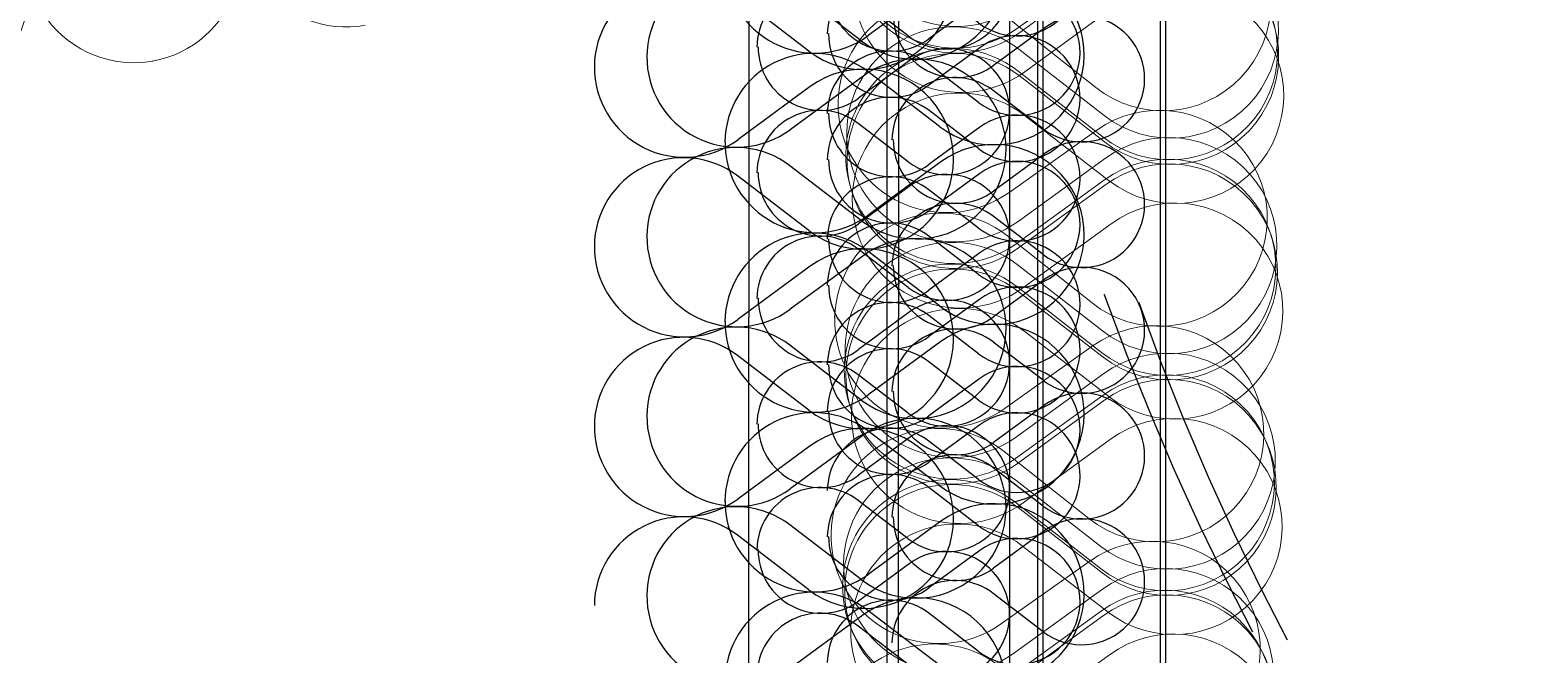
# Model space of a CAD drawing. Header units: metres. Extents: x -305 to 25519, y -357 to 67939.
# Drawn here: x 63.39 to 104.83, y -20.39 to -3 of the extents above; entities that cross this region are included whole.
import ezdxf

# ---------------------------------------------------------------- set-up
doc = ezdxf.new("R2010")
doc.units = ezdxf.units.M
doc.linetypes.add('PROJECTION', pattern=[0.3, 0.12, -0.18])
for name, color, linetype in [('020_cloi', 5, 'Continuous'), ('030_menuiserie', 1, 'Continuous'), ('070_trait-fin', 4, 'Continuous'), ('097_traits-fins-005', 4, 'Continuous')]:
    doc.layers.add(name, color=color, linetype=linetype)
doc.layers.add('020_cloisons', color=5, linetype='Continuous', lineweight=5)

# ---------------------------------------------------------------- blocks, each defined once
blk = doc.blocks.new('*U41')
at = {"layer": '070_trait-fin', "linetype": 'Continuous'}
for p, q in [((-1.388, 0.725), (-0.349, -0.689)), ((1.42, 0.696), (0.353, -0.696))]:
    blk.add_line(p, q, dxfattribs=at)
for centre, start, end in [((0.027, 1.763), 322.5484, 216.2881), ((-1.763, -1.728), 269.4183, 36.2881), ((1.746, -1.763), 142.5484, 269.4183)]:
    blk.add_arc(centre, 1.755, start, end, dxfattribs=at)
blk = doc.blocks.new('*U42')
at = {"layer": '020_cloi', "color": 0, "linetype": 'ByBlock', "lineweight": -2, "transparency": 16777216}
for p in [(21, 0), (24.5, 0), (28, 0), (31.5, 0), (35, 0), (38.5, 0)]:
    blk.add_blockref('*U41', p, dxfattribs=at)
blk = doc.blocks.new('*U63')
at = {"layer": '070_trait-fin', "linetype": 'Continuous'}
for p, q in [((-1.388, 0.725), (-0.349, -0.689)), ((1.42, 0.696), (0.353, -0.696))]:
    blk.add_line(p, q, dxfattribs=at)
for centre, start, end in [((0.027, 1.763), 322.5484, 216.2881), ((-1.763, -1.728), 269.4183, 36.2881), ((1.746, -1.763), 142.5484, 269.4183)]:
    blk.add_arc(centre, 1.755, start, end, dxfattribs=at)
blk = doc.blocks.new('*U40')
at = {"layer": '020_cloi', "color": 0, "linetype": 'ByBlock', "lineweight": -2, "transparency": 16777216}
for p in [(0, 0), (3.5, 0), (7, 0), (10.5, 0), (14, 0), (17.5, 0), (21, 0), (24.5, 0), (28, 0), (31.5, 0), (35, 0)]:
    blk.add_blockref('*U63', p, dxfattribs=at)
blk = doc.blocks.new('*U75')
blk.add_lwpolyline([(0.065, -0.00892), (0.035, -0.00892), (0.035, 0.62983), (0.065, 0.62983)], close=True)
at = {"linetype": 'PROJECTION', "ltscale": 0.75}
blk.add_arc((0.03522, -0.00842), 0.63853, 359.95495, 88.30014, dxfattribs=at)
blk = doc.blocks.new('*U71')
at = {"layer": '097_traits-fins-005', "linetype": 'Continuous'}
for p, q in [((-1.982, 1.01), (-0.499, -1.01)), ((2.028, 0.969), (0.504, -1.02))]:
    blk.add_line(p, q, dxfattribs=at)
for centre, radius, start, end in [((0.038, 2.494), 2.506, 322.5484, 216.2881), ((-2.519, -2.494), 2.506, 269.4183, 36.2881), ((2.476, -2.521), 2.479, 142.7235, 269.8189)]:
    blk.add_arc(centre, radius, start, end, dxfattribs=at)
blk = doc.blocks.new('*U72')
at = {"layer": '020_cloi', "color": 0, "linetype": 'ByBlock', "lineweight": -2, "transparency": 16777216}
for p in [(0, 0), (5, 0), (10, 0), (15, 0), (20, 0), (25, 0), (30, 0)]:
    blk.add_blockref('*U71', p, dxfattribs=at)
blk = doc.blocks.new('*U77')
at = {"linetype": 'PROJECTION', "ltscale": 0.75}
blk.add_arc((0.67353, -0.00842), 0.63853, 91.69986, 180.04505, dxfattribs=at)
blk = doc.blocks.new('*U172')
at = {"layer": '097_traits-fins-005', "linetype": 'Continuous'}
for p, q in [((-1.982, 1.01), (-0.499, -1.01)), ((2.028, 0.969), (0.504, -1.02))]:
    blk.add_line(p, q, dxfattribs=at)
for centre, radius, start, end in [((0.038, 2.494), 2.506, 322.5484, 216.2881), ((-2.519, -2.494), 2.506, 269.4183, 36.2881), ((2.476, -2.521), 2.479, 142.7235, 269.8189)]:
    blk.add_arc(centre, radius, start, end, dxfattribs=at)
blk = doc.blocks.new('*U173')
at = {"layer": '020_cloi', "color": 0, "linetype": 'ByBlock', "lineweight": -2, "transparency": 16777216}
for p in [(10, 0), (15, 0), (20, 0), (25, 0)]:
    blk.add_blockref('*U172', p, dxfattribs=at)
blk = doc.blocks.new('*U181')
blk.add_lwpolyline([(0.065, -0.00892), (0.035, -0.00892), (0.035, 0.71733), (0.065, 0.71733)], close=True)
at = {"linetype": 'PROJECTION', "ltscale": 0.75}
blk.add_arc((0.03525, -0.00835), 0.726, 359.95495, 88.30014, dxfattribs=at)
blk = doc.blocks.new('*U190')
blk.add_lwpolyline([(0.065, 0.07855), (0.035, 0.07855), (0.035, 0.89206), (0.065, 0.89206)], close=True)
at = {"linetype": 'PROJECTION', "ltscale": 0.75}
blk.add_arc((0.03528, 0.07919), 0.81322, 359.95495, 88.30014, dxfattribs=at)
blk = doc.blocks.new('*U312')
at = {"layer": '020_cloisons', "color": 4, "linetype": 'Continuous'}
for p, q in [((-2.379, 1.212), (-0.599, -1.212)), ((2.434, 1.163), (0.605, -1.224))]:
    blk.add_line(p, q, dxfattribs=at)
for centre, radius, start, end in [((0.046, 2.992), 3.008, 322.5484, 216.2881), ((-3.023, -2.992), 3.008, 269.4183, 36.2881), ((2.971, -3.026), 2.974, 142.7235, 269.8189)]:
    blk.add_arc(centre, radius, start, end, dxfattribs=at)
blk = doc.blocks.new('*U313')
at = {"layer": '020_cloi', "color": 0, "linetype": 'ByBlock', "lineweight": -2, "transparency": 16777216}
for p in [(24, 0), (30, 0)]:
    blk.add_blockref('*U312', p, dxfattribs=at)
blk = doc.blocks.new('*U1079')
at = {"layer": '070_trait-fin', "linetype": 'Continuous'}
for p, q in [((-1.388, 0.725), (-0.349, -0.689)), ((1.42, 0.696), (0.353, -0.696))]:
    blk.add_line(p, q, dxfattribs=at)
for centre, start, end in [((0.027, 1.763), 322.5484, 216.2881), ((-1.763, -1.728), 269.4183, 36.2881), ((1.746, -1.763), 142.5484, 269.4183)]:
    blk.add_arc(centre, 1.755, start, end, dxfattribs=at)
blk = doc.blocks.new('*U1073')
at = {"layer": '020_cloi', "color": 0, "linetype": 'ByBlock', "lineweight": -2, "transparency": 16777216}
for p in [(49, 0), (52.5, 0), (56, 0), (59.5, 0), (63, 0), (66.5, 0)]:
    blk.add_blockref('*U1079', p, dxfattribs=at)
blk = doc.blocks.new('*U1080')
at = {"layer": '070_trait-fin', "linetype": 'Continuous'}
for p, q in [((-1.388, 0.725), (-0.349, -0.689)), ((1.42, 0.696), (0.353, -0.696))]:
    blk.add_line(p, q, dxfattribs=at)
for centre, start, end in [((0.027, 1.763), 322.5484, 216.2881), ((-1.763, -1.728), 269.4183, 36.2881), ((1.746, -1.763), 142.5484, 269.4183)]:
    blk.add_arc(centre, 1.755, start, end, dxfattribs=at)
blk = doc.blocks.new('*U1081')
at = {"layer": '020_cloi', "color": 0, "linetype": 'ByBlock', "lineweight": -2, "transparency": 16777216}
for p in [(56, 0), (59.5, 0), (63, 0), (66.5, 0), (70, 0)]:
    blk.add_blockref('*U1080', p, dxfattribs=at)
blk = doc.blocks.new('*U1223')
blk.add_lwpolyline([(0.065, 0), (0.035, 0), (0.035, 0.64923), (0.065, 0.64923)], close=True)
at = {"linetype": 'PROJECTION', "ltscale": 0.75}
blk.add_arc((0.03522, 0.00051), 0.649, 359.95495, 88.30014, dxfattribs=at)
blk = doc.blocks.new('*U1029')
at = {"layer": '020_cloisons', "color": 4, "linetype": 'Continuous'}
for p, q in [((-2.379, 1.212), (-0.599, -1.212)), ((2.434, 1.163), (0.605, -1.224))]:
    blk.add_line(p, q, dxfattribs=at)
for centre, radius, start, end in [((0.046, 2.992), 3.008, 322.5484, 216.2881), ((-3.023, -2.992), 3.008, 269.4183, 36.2881), ((2.971, -3.026), 2.974, 142.7235, 269.8189)]:
    blk.add_arc(centre, radius, start, end, dxfattribs=at)
blk = doc.blocks.new('*U1030')
at = {"layer": '020_cloi', "color": 0, "linetype": 'ByBlock', "lineweight": -2, "transparency": 16777216}
for p in [(66, 0), (72, 0), (78, 0), (84, 0)]:
    blk.add_blockref('*U1029', p, dxfattribs=at)
blk = doc.blocks.new('*U1039')
at = {"layer": '020_cloisons', "color": 4, "linetype": 'Continuous'}
for p, q in [((-2.379, 1.212), (-0.599, -1.212)), ((2.434, 1.163), (0.605, -1.224))]:
    blk.add_line(p, q, dxfattribs=at)
for centre, radius, start, end in [((0.046, 2.992), 3.008, 322.5484, 216.2881), ((-3.023, -2.992), 3.008, 269.4183, 36.2881), ((2.971, -3.026), 2.974, 142.7235, 269.8189)]:
    blk.add_arc(centre, radius, start, end, dxfattribs=at)
blk = doc.blocks.new('*U1040')
at = {"layer": '020_cloi', "color": 0, "linetype": 'ByBlock', "lineweight": -2, "transparency": 16777216}
for p in [(60, 0), (66, 0), (72, 0), (78, 0)]:
    blk.add_blockref('*U1039', p, dxfattribs=at)
blk = doc.blocks.new('*U1001')
at = {"layer": '020_cloisons', "color": 4, "linetype": 'Continuous'}
for p, q in [((-2.379, 1.212), (-0.599, -1.212)), ((2.434, 1.163), (0.605, -1.224))]:
    blk.add_line(p, q, dxfattribs=at)
for centre, radius, start, end in [((0.046, 2.992), 3.008, 322.5484, 216.2881), ((-3.023, -2.992), 3.008, 269.4183, 36.2881), ((2.971, -3.026), 2.974, 142.7235, 269.8189)]:
    blk.add_arc(centre, radius, start, end, dxfattribs=at)
blk = doc.blocks.new('*U1002')
at = {"layer": '020_cloi', "color": 0, "linetype": 'ByBlock', "lineweight": -2, "transparency": 16777216}
for p in [(54, 0), (60, 0), (66, 0), (72, 0)]:
    blk.add_blockref('*U1001', p, dxfattribs=at)
blk = doc.blocks.new('*U1003')
at = {"layer": '020_cloisons', "color": 4, "linetype": 'Continuous'}
for p, q in [((-2.379, 1.212), (-0.599, -1.212)), ((2.434, 1.163), (0.605, -1.224))]:
    blk.add_line(p, q, dxfattribs=at)
for centre, radius, start, end in [((0.046, 2.992), 3.008, 322.5484, 216.2881), ((-3.023, -2.992), 3.008, 269.4183, 36.2881), ((2.971, -3.026), 2.974, 142.7235, 269.8189)]:
    blk.add_arc(centre, radius, start, end, dxfattribs=at)
blk = doc.blocks.new('*U1004')
at = {"layer": '020_cloi', "color": 0, "linetype": 'ByBlock', "lineweight": -2, "transparency": 16777216}
for p in [(54, 0), (60, 0), (66, 0), (72, 0)]:
    blk.add_blockref('*U1003', p, dxfattribs=at)
blk = doc.blocks.new('*U1041')
at = {"layer": '020_cloisons', "color": 4, "linetype": 'Continuous'}
for p, q in [((-2.379, 1.212), (-0.599, -1.212)), ((2.434, 1.163), (0.605, -1.224))]:
    blk.add_line(p, q, dxfattribs=at)
for centre, radius, start, end in [((0.046, 2.992), 3.008, 322.5484, 216.2881), ((-3.023, -2.992), 3.008, 269.4183, 36.2881), ((2.971, -3.026), 2.974, 142.7235, 269.8189)]:
    blk.add_arc(centre, radius, start, end, dxfattribs=at)
blk = doc.blocks.new('*U1042')
at = {"layer": '020_cloi', "color": 0, "linetype": 'ByBlock', "lineweight": -2, "transparency": 16777216}
for p in [(48, 0), (54, 0), (60, 0), (66, 0)]:
    blk.add_blockref('*U1041', p, dxfattribs=at)
blk = doc.blocks.new('*U1035')
at = {"layer": '097_traits-fins-005', "linetype": 'Continuous'}
for p, q in [((-1.982, 1.01), (-0.499, -1.01)), ((2.028, 0.969), (0.504, -1.02))]:
    blk.add_line(p, q, dxfattribs=at)
for centre, radius, start, end in [((0.038, 2.494), 2.506, 322.5484, 216.2881), ((-2.519, -2.494), 2.506, 269.4183, 36.2881), ((2.476, -2.521), 2.479, 142.7235, 269.8189)]:
    blk.add_arc(centre, radius, start, end, dxfattribs=at)
blk = doc.blocks.new('*U1036')
at = {"layer": '020_cloi', "color": 0, "linetype": 'ByBlock', "lineweight": -2, "transparency": 16777216}
for p in [(55, 0), (60, 0), (65, 0), (70, 0), (75, 0)]:
    blk.add_blockref('*U1035', p, dxfattribs=at)
blk = doc.blocks.new('*U78')
at = {"linetype": 'PROJECTION', "ltscale": 0.75}
blk.add_arc((0.68436, 0.00051), 0.64936, 91.69986, 180.04505, dxfattribs=at)
blk = doc.blocks.new('*U422')
at = {"linetype": 'PROJECTION', "ltscale": 0.75}
blk.add_arc((0.68436, -0.05141), 0.64662, 179.95495, 268.30014, dxfattribs=at)
blk = doc.blocks.new('*U1183')
at = {"linetype": 'PROJECTION', "ltscale": 0.75}
blk.add_arc((0.67353, -0.01045), 0.63853, 91.69986, 180.04505, dxfattribs=at)

msp = doc.modelspace()

# ---------------------------------------------------------------- block references
at = {"layer": '020_cloi'}
for name, p, rotation in [('*U1030', (92.549, 61.224), 269.7830316070366), ('*U1040', (92.495, 56.318), 269.6795832499532), ('*U1036', (85.568, 53.717), 270), ('*U1002', (92.822, 51.836), 269.0659293021556), ('*U1004', (92.516, 50.45), 269.5870430589669), ('*U1081', (90.91, 51.658), 270), ('*U1073', (87.15, 47.245), 270), ('*U1042', (92.499, 45.054), 269.5870430589669), ('*U40', (89.11, 20.897), 270), ('*U42', (89.11, 19.609), 270), ('*U72', (84.107, 13.434), 270), ('*U173', (87.743, 6.336), 270)]:
    msp.add_blockref(name, p, dxfattribs=dict(at, rotation=rotation))
at = {"layer": '020_cloi', "xscale": -1, "rotation": 9.55039214240508}
msp.add_blockref('*U313', (92.388, 6.515), dxfattribs=at)
at = {"layer": '030_menuiserie'}
for name, p, xscale, yscale, zscale, rotation in [('*U1223', (92.472, 50.821), 138.5501950750057, 138.5501950750057, 138.5501950750057, 179.9528896822737), ('*U422', (83.034, 53.199), 124.2345501986192, 124.2345501986192, 124.2345501986192, 269.9528896822737), ('*U78', (87.186, 45.083), 138.5501950750057, 138.5501950750057, 138.5501950750057, 269.9528896822737), ('*U181', (87.592, 20.909), -114.2857143455838, 114.2857143455838, 114.2857143455838, 180), ('*U75', (83.247, 15.754), -114.2857143455838, 114.2857143455838, 114.2857143455838, 180), ('*U77', (86.029, 13.006), -114.2857143455838, 114.2857143455838, 114.2857143455838, 180), ('*U1183', (85.068, 13.004), -114.2857143455838, 114.2857143455838, 114.2857143455838, 180), ('*U190', (87.44, 13.269), -114.2857143455838, 114.2857143455838, 114.2857143455838, 180)]:
    msp.add_blockref(name, p, dxfattribs=dict(at, xscale=xscale, yscale=yscale, zscale=zscale, rotation=rotation))

doc.saveas('drawing.dxf')
